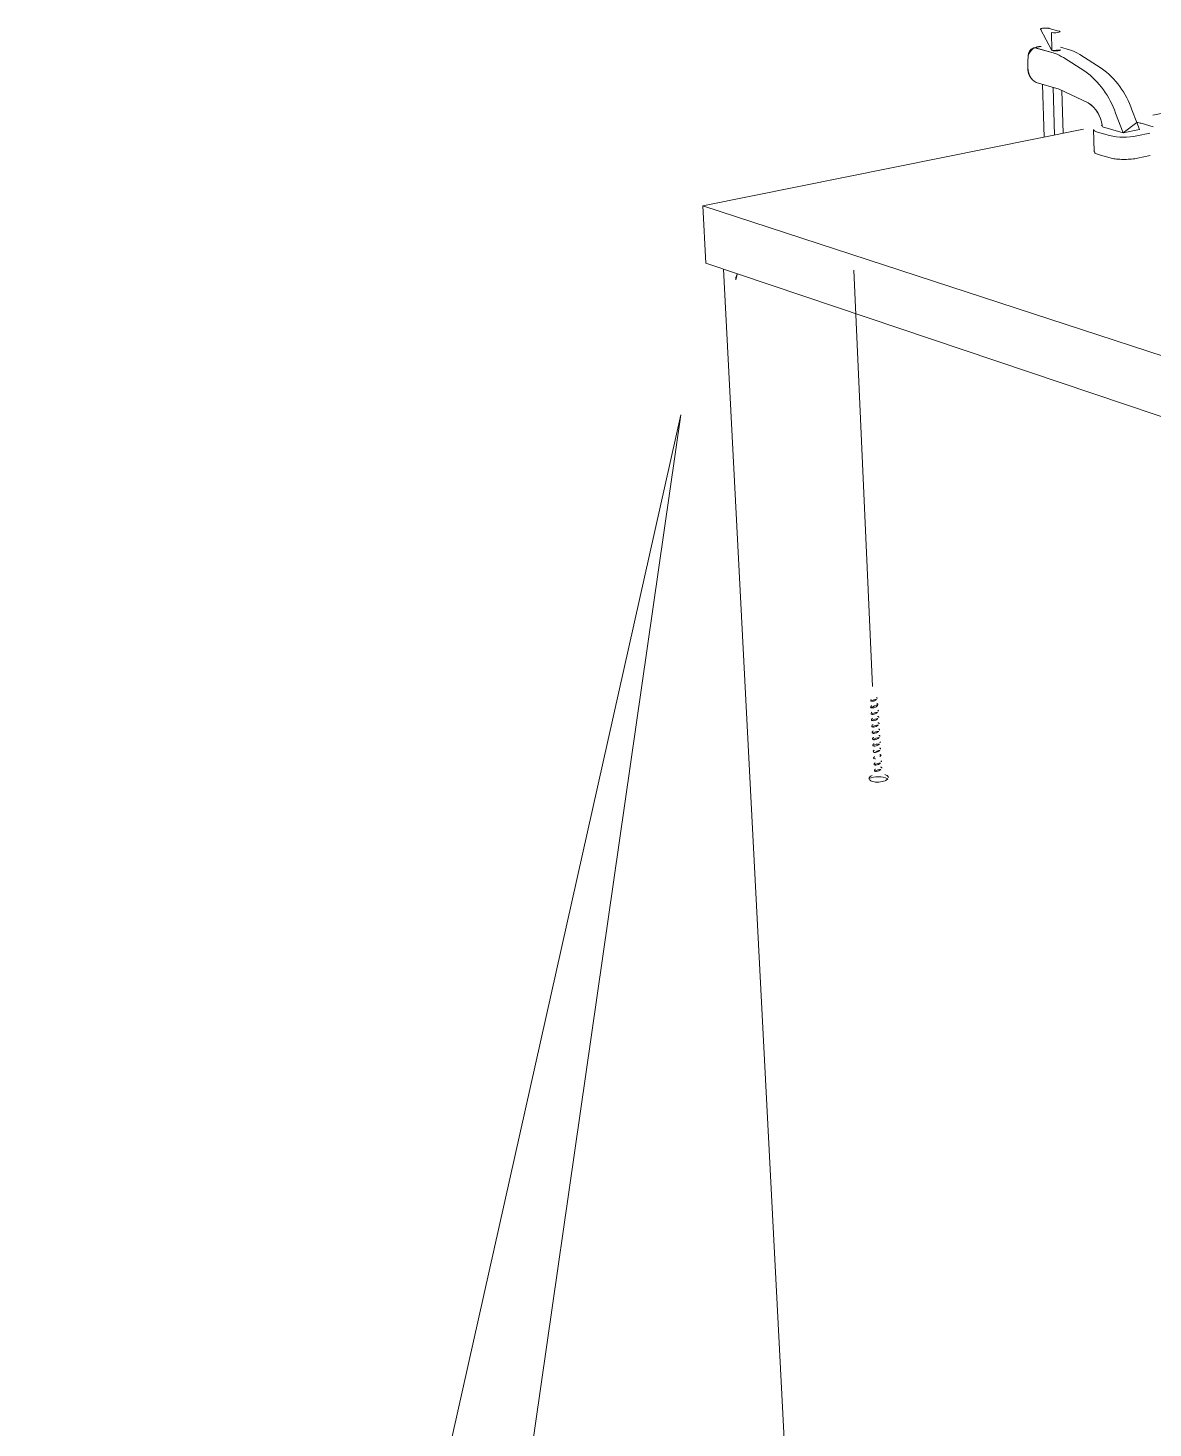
# Model space of a CAD drawing. Header units: metres. Extents: x -27.1 to 47.9, y -10.7 to 6.6.
# Drawn here: x 21.959 to 22.896, y -2.877 to -1.712 of the extents above; entities that cross this region are included whole.
import ezdxf

# ---------------------------------------------------------------- set-up
doc = ezdxf.new("R2010")
doc.units = ezdxf.units.M
doc.header["$MEASUREMENT"] = 0
doc.layers.add('PDF_Working_Num_Penna__7_Num_Penna__7_Num_Penna__7_Num_Penna__7_Num_Penna__7_Num_Penna__7', color=7, linetype='Continuous', lineweight=18)

msp = doc.modelspace()

# ---------------------------------------------------------------- linework, layer by layer
at = {"layer": 'PDF_Working_Num_Penna__7_Num_Penna__7_Num_Penna__7_Num_Penna__7_Num_Penna__7_Num_Penna__7', "color": 7, "linetype": 'Continuous', "lineweight": 18, "flags": 128}
for points in [[(22.8121, -1.7303), (22.8116, -1.7153, 0.20749), (22.8188, -1.7147), (22.8186, -1.7144), (22.8183, -1.7142), (22.8179, -1.7141), (22.8098, -1.7119), (22.8094, -1.7118), (22.8088, -1.7117), (22.8082, -1.7116), (22.8075, -1.7116), (22.8068, -1.7116), (22.8061, -1.7116), (22.8054, -1.7117), (22.8047, -1.7117), (22.8041, -1.7118), (22.8036, -1.712), (22.8032, -1.7121), (22.8029, -1.7122), (22.8027, -1.7124), (22.8026, -1.7126)], [(22.7989, -1.757, -0.273253), (22.7921, -1.7447), (22.7919, -1.7396), (22.7923, -1.7349), (22.7919, -1.7396), (22.7921, -1.7447, 0.299252)], [(22.8031, -1.7269), (22.7966, -1.7281, 0.351104), (22.7923, -1.7349, -0.351104)], [(22.8713, -1.7989), (22.865, -1.7824, 0.152375), (22.8395, -1.7475), (22.8216, -1.7362), (22.8199, -1.7352), (22.8182, -1.7343), (22.8165, -1.7335), (22.8148, -1.7329), (22.8131, -1.7323), (22.8148, -1.7329), (22.8165, -1.7335), (22.8182, -1.7343), (22.8199, -1.7352), (22.8216, -1.7362), (22.8395, -1.7475, -0.152375), (22.865, -1.7824), (22.8713, -1.7989), (22.885, -1.7961), (22.8828, -1.7902)], [(22.8787, -1.7797, 0.153704), (22.8531, -1.7449, -0.153704)], [(22.8422, -1.7739), (22.8182, -1.7626), (22.7989, -1.757), (22.8182, -1.7626), (22.8423, -1.7739, -0.224589), (22.8539, -1.7926, 0.224589)], [(22.86, -1.8012, 0.101562), (22.8828, -1.8015, -0.101562)], [(22.6615, -2.2721, 0.107246), (22.6624, -2.2722, 0.160223), (22.6659, -2.2707, 0.120959)], [(22.6615, -2.2777, 0.106684), (22.6626, -2.2778, 0.164449), (22.6665, -2.2761, 0.108087), (22.6672, -2.2752, 0.105023)], [(22.6618, -2.283, 0.106618), (22.6629, -2.2831, 0.16191), (22.6668, -2.2814, 0.111073)], [(22.6675, -2.2802, 0.294618), (22.6671, -2.2797, 0.067692)], [(22.6621, -2.2882, 0.096939), (22.6632, -2.2884, 0.163819), (22.6672, -2.2867, 0.112648)], [(22.6624, -2.2935, 0.092898), (22.6635, -2.2937, 0.164267), (22.6675, -2.292, 0.12083)], [(22.6627, -2.2988, 0.097157), (22.6638, -2.299, 0.160629), (22.6678, -2.2973, 0.109103)], [(22.6629, -2.3089, 0.29483), (22.6633, -2.3094, 0.115682), (22.6645, -2.3096, 0.163631), (22.6684, -2.3078, 0.12673)], [(22.663, -2.3041, 0.101348), (22.6642, -2.3043, 0.163613), (22.6681, -2.3025, 0.112406)], [(22.6691, -2.3066, 0.305246), (22.6687, -2.3061, 0.073681)], [(22.664, -2.3129, 0.118782), (22.6633, -2.3139, 0.12157)], [(22.6648, -2.3148, 0.159189), (22.6687, -2.3131, 0.119965)], [(22.6694, -2.3167, -0.416349), (22.6697, -2.3174, -0.114247), (22.669, -2.3184, -0.16188)], [(22.6643, -2.3252, 0.100516), (22.6654, -2.3254, 0.162663), (22.6693, -2.3237, 0.118633)], [(22.6646, -2.3305, 0.109673), (22.6657, -2.3307, 0.161609), (22.6697, -2.329, 0.122502)], [(22.67, -2.3225, 0.287194), (22.6697, -2.3219, 0.067692)], [(22.6596, -2.3366, 0.188818), (22.6601, -2.3376, 0.110529), (22.6626, -2.339, 0.077851), (22.6679, -2.3395, 0.080581), (22.6731, -2.3384, 0.11449), (22.6754, -2.3367, 0.194755)]]:
    msp.add_lwpolyline(points, format="xyb", close=True, dxfattribs=at)
for points in [[(22.8026, -1.7126), (22.8029, -1.7129), (22.8031, -1.713)], [(22.8131, -1.7323), (22.7984, -1.7282), (22.7977, -1.7281), (22.7972, -1.7281), (22.7966, -1.7281), (22.7972, -1.7281), (22.7977, -1.7281)], [(22.8192, -1.7297), (22.8192, -1.7298), (22.819, -1.73), (22.8187, -1.7301), (22.8183, -1.7303), (22.8178, -1.7304), (22.8172, -1.7305), (22.8165, -1.7306), (22.8158, -1.7306), (22.8151, -1.7306), (22.8144, -1.7306), (22.8137, -1.7306), (22.8131, -1.7305), (22.8125, -1.7304)], [(22.8267, -1.7297), (22.8192, -1.7276)], [(22.8267, -1.7297), (22.8284, -1.7303), (22.8301, -1.7309), (22.8318, -1.7317), (22.8335, -1.7326), (22.8352, -1.7336), (22.8531, -1.7449), (22.8352, -1.7336), (22.8335, -1.7326), (22.8318, -1.7317), (22.8301, -1.7309), (22.8284, -1.7303)], [(22.8828, -1.7902), (22.8787, -1.7797)], [(22.8539, -1.7926), (22.8531, -1.7928)], [(22.8539, -1.7926), (22.854, -1.7933), (22.8541, -1.7938), (22.854, -1.7933)], [(22.8828, -1.7902), (22.8837, -1.7904), (22.8846, -1.7906), (22.8855, -1.7907), (22.8863, -1.7909), (22.8963, -1.7938), (22.8863, -1.7909), (22.8855, -1.7907), (22.8846, -1.7906), (22.8837, -1.7904)], [(22.8501, -1.7983), (22.8493, -1.798), (22.8487, -1.7978), (22.8481, -1.7975), (22.8476, -1.7972), (22.8472, -1.7969), (22.847, -1.7966), (22.8468, -1.7963), (22.8468, -1.796), (22.8468, -1.7963), (22.847, -1.7966), (22.8472, -1.7969), (22.8476, -1.7972), (22.8481, -1.7975), (22.8487, -1.7978), (22.8493, -1.798)], [(22.8501, -1.7983), (22.86, -1.8012)], [(22.8828, -1.8014), (22.8935, -1.7993)], [(22.5489, -1.9212), (22.5489, -1.9203), (22.5489, -1.9194), (22.5491, -1.9186), (22.5493, -1.9179), (22.5495, -1.9172), (22.5499, -1.9166)]]:
    msp.add_lwpolyline(points, close=True, dxfattribs=at)
for points in [[(22.8962, -1.7842), (23.0842, -1.7464), (23.8047, -1.9399)], [(22.8056, -1.8026), (22.8041, -1.7585)], [(22.8143, -1.8009), (22.813, -1.761)], [(22.8203, -1.7635), (22.8214, -1.7995)], [(22.8713, -1.7989), (22.8541, -1.7938)], [(22.8384, -1.7958), (22.5213, -1.8596)], [(22.8468, -1.796), (22.8473, -1.8145), (22.8474, -1.8148), (22.8475, -1.8151), (22.8478, -1.8154), (22.8482, -1.8157), (22.8487, -1.816), (22.8492, -1.8163), (22.8499, -1.8166), (22.8507, -1.8168)], [(22.894, -1.8178), (22.8833, -1.82), (22.8822, -1.8203), (22.881, -1.8204), (22.8796, -1.8206), (22.8783, -1.8208), (22.877, -1.8209), (22.8756, -1.8209), (22.8742, -1.821), (22.8728, -1.821), (22.8713, -1.821), (22.8699, -1.821), (22.8686, -1.8209), (22.8672, -1.8208), (22.8659, -1.8207), (22.8647, -1.8206), (22.8636, -1.8204), (22.8625, -1.8202), (22.8615, -1.82), (22.8606, -1.8197), (22.8507, -1.8168)], [(22.5213, -1.8596), (23.2218, -2.0885), (23.5336, -2.009)], [(22.5213, -1.8596), (22.5238, -1.9073)], [(22.5238, -1.9073), (23.222, -2.1426), (23.5327, -2.0609)], [(22.6076, -3.2455), (22.5386, -1.9123)], [(22.647, -1.9132), (22.6626, -2.2598)], [(21.9593, -3.5051), (21.9593, -4.2464), (22.6605, -4.2464), (22.6605, -3.4225), (22.3029, -3.4225), (22.503, -2.0338), (22.1921, -3.4225), (22.0597, -3.4225)]]:
    msp.add_lwpolyline(points, dxfattribs=at)
at = {"layer": 'PDF_Working_Num_Penna__7_Num_Penna__7_Num_Penna__7_Num_Penna__7_Num_Penna__7_Num_Penna__7', "color": 7, "linetype": 'Continuous', "lineweight": 18}
for centre, radius, start, end in [((22.6633, -2.2722), 0.00224, 138.8187, 159.1048), ((22.6636, -2.2779), 0.00265, 133.0118, 158.1242), ((22.662, -2.2824), 0.00061, 159.8791, 183.8607), ((22.6622, -2.2877), 0.000531, 156.6634, 184.4119), ((22.6643, -2.2936), 0.00237, 131.2252, 159.4219), ((22.664, -2.2931), 0.00181, 128.2131, 134.7798), ((22.6679, -2.2961), 0.000593, 3.0146, 69.8872), ((22.6647, -2.299), 0.00257, 132.307, 158.3402), ((22.6651, -2.3043), 0.00262, 132.7651, 158.0334), ((22.6652, -2.3094), 0.00238, 131.9729, 159.9884), ((22.6642, -2.3194), 0.00066, 185.3342, 246.5707), ((22.665, -2.3189), 0.000997, 125.3015, 138.2191), ((22.6667, -2.3307), 0.00266, 132.9275, 157.871), ((22.668, -2.3275), 0.00526, 128.2201, 130.5812), ((22.6642, -2.3279), 0.00116, 307.4951, 317.9237), ((22.6647, -2.3398), 0.0063, 112.2183, 138.182), ((22.6712, -2.3392), 0.00615, 48.3105, 74.8746)]:
    msp.add_arc(centre, radius, start, end, dxfattribs=at)
for points in [[(22.6612, -2.2714), (22.6613, -2.2714), (22.6611, -2.2716), (22.6612, -2.2716)], [(22.6612, -2.2716), (22.6614, -2.2716), (22.6613, -2.2721), (22.6615, -2.2721)], [(22.6624, -2.2722), (22.6624, -2.2722), (22.6625, -2.2722), (22.6625, -2.2722)], [(22.6665, -2.2697), (22.6667, -2.2697), (22.6659, -2.2692), (22.6661, -2.2692)], [(22.6661, -2.2692), (22.6662, -2.2692), (22.6659, -2.2692), (22.6659, -2.2692)], [(22.6664, -2.2699), (22.6665, -2.2699), (22.6664, -2.2697), (22.6665, -2.2697)], [(22.6611, -2.2769), (22.6612, -2.2769), (22.661, -2.2771), (22.6611, -2.2771)], [(22.6621, -2.2812), (22.6625, -2.2812), (22.661, -2.2822), (22.6614, -2.2822)], [(22.6611, -2.2771), (22.6613, -2.2771), (22.6612, -2.2777), (22.6615, -2.2777)], [(22.6614, -2.2824), (22.6616, -2.2824), (22.6615, -2.283), (22.6618, -2.283)], [(22.6619, -2.2758), (22.662, -2.2758), (22.6617, -2.2759), (22.6618, -2.2759)], [(22.6625, -2.2778), (22.6625, -2.2778), (22.6626, -2.2778), (22.6626, -2.2778)], [(22.6628, -2.2831), (22.6629, -2.2831), (22.6629, -2.2831), (22.6629, -2.2831)], [(22.6668, -2.2744), (22.667, -2.2744), (22.666, -2.2742), (22.6662, -2.2742)], [(22.6672, -2.2749), (22.6675, -2.2749), (22.6666, -2.2744), (22.6668, -2.2744)], [(22.6675, -2.2849), (22.6677, -2.2849), (22.6667, -2.2848), (22.6669, -2.2848)], [(22.6675, -2.2804), (22.6676, -2.2804), (22.6674, -2.2802), (22.6675, -2.2802)], [(22.6624, -2.2865), (22.6628, -2.2865), (22.6613, -2.2875), (22.6617, -2.2875)], [(22.6617, -2.2877), (22.6619, -2.2877), (22.6618, -2.2883), (22.6621, -2.2883)], [(22.662, -2.2927), (22.6621, -2.2927), (22.6619, -2.293), (22.662, -2.293)], [(22.662, -2.293), (22.6622, -2.293), (22.6622, -2.2935), (22.6624, -2.2935)], [(22.6625, -2.2864), (22.6626, -2.2864), (22.6623, -2.2865), (22.6624, -2.2865)], [(22.6631, -2.2884), (22.6632, -2.2884), (22.6632, -2.2884), (22.6632, -2.2884)], [(22.6634, -2.2937), (22.6635, -2.2937), (22.6635, -2.2937), (22.6635, -2.2937)], [(22.6678, -2.2902), (22.668, -2.2902), (22.667, -2.2901), (22.6672, -2.2901)], [(22.6678, -2.2855), (22.6681, -2.2855), (22.6672, -2.2849), (22.6675, -2.2849)], [(22.6681, -2.2955), (22.6683, -2.2955), (22.6673, -2.2954), (22.6675, -2.2954)], [(22.6682, -2.2907), (22.6684, -2.2907), (22.6675, -2.2902), (22.6678, -2.2902)], [(22.6678, -2.2857), (22.6679, -2.2857), (22.6677, -2.2855), (22.6678, -2.2855)], [(22.6681, -2.291), (22.6682, -2.291), (22.6681, -2.2907), (22.6682, -2.2907)], [(22.6684, -2.2963), (22.6685, -2.2963), (22.6684, -2.296), (22.6685, -2.296)], [(22.6623, -2.298), (22.6624, -2.298), (22.6622, -2.2983), (22.6623, -2.2983)], [(22.6623, -2.2983), (22.6626, -2.2983), (22.6625, -2.2988), (22.6627, -2.2988)], [(22.6627, -2.3033), (22.6628, -2.3033), (22.6625, -2.3036), (22.6626, -2.3036)], [(22.6626, -2.3036), (22.6629, -2.3036), (22.6628, -2.3041), (22.663, -2.3041)], [(22.6632, -2.2969), (22.6633, -2.2969), (22.663, -2.2971), (22.663, -2.2971)], [(22.6635, -2.3022), (22.6636, -2.3022), (22.6632, -2.3024), (22.6633, -2.3024)], [(22.6638, -2.3075), (22.6639, -2.3075), (22.6636, -2.3076), (22.6636, -2.3076)], [(22.6638, -2.299), (22.6638, -2.299), (22.6638, -2.299), (22.6638, -2.299)], [(22.6641, -2.3043), (22.6641, -2.3043), (22.6641, -2.3043), (22.6642, -2.3043)], [(22.6684, -2.3008), (22.6686, -2.3008), (22.6676, -2.3006), (22.6678, -2.3006)], [(22.6688, -2.3013), (22.669, -2.3013), (22.6682, -2.3008), (22.6684, -2.3008)], [(22.6687, -2.3016), (22.6688, -2.3016), (22.6687, -2.3013), (22.6688, -2.3013)], [(22.6691, -2.3069), (22.6691, -2.3069), (22.669, -2.3066), (22.6691, -2.3066)], [(22.663, -2.3086), (22.6631, -2.3086), (22.6628, -2.3089), (22.6629, -2.3089)], [(22.6643, -2.3182), (22.6646, -2.3182), (22.6632, -2.3192), (22.6636, -2.3192)], [(22.6633, -2.3141), (22.6635, -2.3141), (22.6634, -2.3147), (22.6636, -2.3147)], [(22.6636, -2.3192), (22.6637, -2.3192), (22.6635, -2.3194), (22.6636, -2.3194)], [(22.6636, -2.3147), (22.664, -2.3147), (22.6643, -2.3148), (22.6647, -2.3148)], [(22.6641, -2.3128), (22.6642, -2.3128), (22.6639, -2.3129), (22.664, -2.3129)], [(22.6644, -2.3095), (22.6644, -2.3095), (22.6644, -2.3096), (22.6645, -2.3096)], [(22.6647, -2.3148), (22.6647, -2.3148), (22.6648, -2.3148), (22.6648, -2.3148)], [(22.669, -2.3114), (22.6692, -2.3114), (22.6682, -2.3112), (22.6684, -2.3112)], [(22.6693, -2.3166), (22.6695, -2.3166), (22.6685, -2.3165), (22.6687, -2.3165)], [(22.6694, -2.3119), (22.6696, -2.3119), (22.6688, -2.3114), (22.669, -2.3114)], [(22.6694, -2.3121), (22.6695, -2.3121), (22.6693, -2.3119), (22.6694, -2.3119)], [(22.6646, -2.3235), (22.665, -2.3235), (22.6635, -2.3245), (22.6639, -2.3245)], [(22.6639, -2.3245), (22.664, -2.3245), (22.6638, -2.3247), (22.6639, -2.3247)], [(22.6639, -2.3247), (22.6641, -2.3247), (22.664, -2.3252), (22.6643, -2.3252)], [(22.664, -2.32), (22.6643, -2.32), (22.6646, -2.3201), (22.665, -2.3201)], [(22.6642, -2.3297), (22.6643, -2.3297), (22.6641, -2.33), (22.6642, -2.33)], [(22.6642, -2.33), (22.6644, -2.33), (22.6643, -2.3305), (22.6646, -2.3305)], [(22.6653, -2.3254), (22.6654, -2.3254), (22.6654, -2.3254), (22.6654, -2.3254)], [(22.6656, -2.3307), (22.6657, -2.3307), (22.6657, -2.3307), (22.6657, -2.3307)], [(22.67, -2.3272), (22.6702, -2.3272), (22.6691, -2.3271), (22.6694, -2.3271)], [(22.6703, -2.3277), (22.6706, -2.3277), (22.6697, -2.3272), (22.67, -2.3272)], [(22.67, -2.3227), (22.6701, -2.3227), (22.67, -2.3225), (22.67, -2.3225)], [(22.6703, -2.328), (22.6704, -2.328), (22.6703, -2.3277), (22.6703, -2.3277)], [(22.66, -2.3356), (22.6604, -2.3356), (22.6592, -2.3366), (22.6596, -2.3366)], [(22.6758, -2.3357), (22.6762, -2.3357), (22.6749, -2.3346), (22.6753, -2.3346)]]:
    msp.add_open_spline(points, degree=3, dxfattribs=at)

doc.saveas('drawing.dxf')
